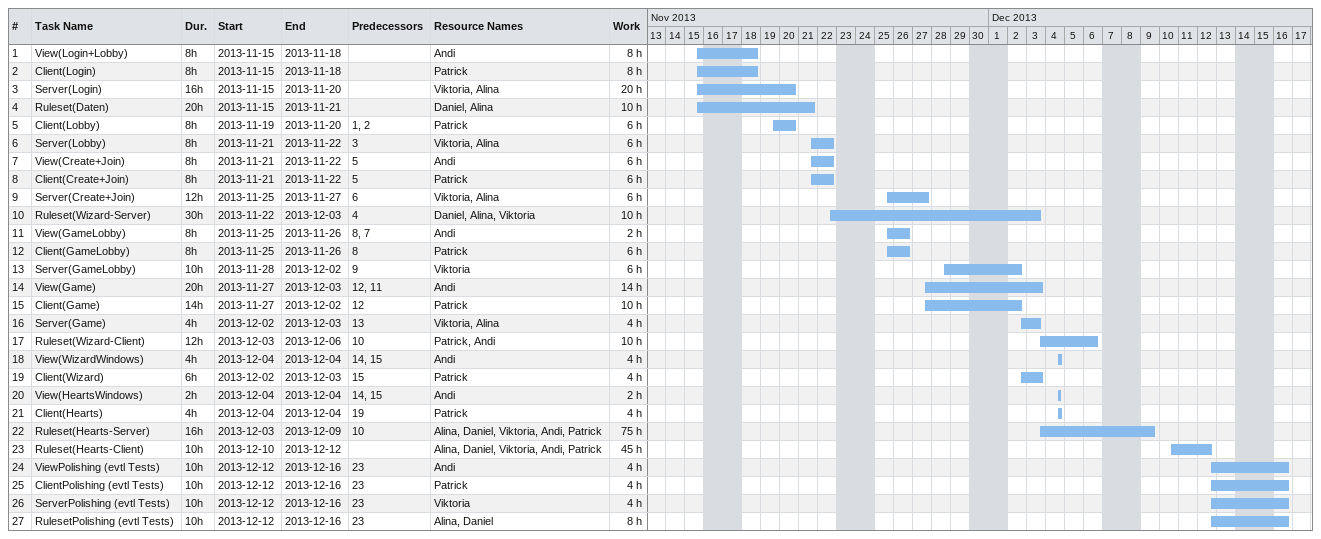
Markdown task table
| ID | Task | Duration | Start | Finish | Predecessors | Resources | Work (h) |
|---|---|---|---|---|---|---|---|
| 1 | View(Login+Lobby) | 8h | 2013-11-15 | 2013-11-18 |  | Andi | 8 |
| 2 | Client(Login) | 8h | 2013-11-15 | 2013-11-18 |  | Patrick | 8 |
| 3 | Server(Login) | 16h | 2013-11-15 | 2013-11-20 |  | Viktoria, Alina | 20 |
| 4 | Ruleset(Daten) | 20h | 2013-11-15 | 2013-11-21 |  | Daniel, Alina | 10 |
| 5 | Client(Lobby) | 8h | 2013-11-19 | 2013-11-20 | 1, 2 | Patrick | 6 |
| 6 | Server(Lobby) | 8h | 2013-11-21 | 2013-11-22 | 3 | Viktoria, Alina | 6 |
| 7 | View(Create+Join) | 8h | 2013-11-21 | 2013-11-22 | 5 | Andi | 6 |
| 8 | Client(Create+Join) | 8h | 2013-11-21 | 2013-11-22 | 5 | Patrick | 6 |
| 9 | Server(Create+Join) | 12h | 2013-11-25 | 2013-11-27 | 6 | Viktoria, Alina | 6 |
| 10 | Ruleset(Wizard-Server) | 30h | 2013-11-22 | 2013-12-03 | 4 | Daniel, Alina, Viktoria | 10 |
| 11 | View(GameLobby) | 8h | 2013-11-25 | 2013-11-26 | 8, 7 | Andi | 2 |
| 12 | Client(GameLobby) | 8h | 2013-11-25 | 2013-11-26 | 8 | Patrick | 6 |
| 13 | Server(GameLobby) | 10h | 2013-11-28 | 2013-12-02 | 9 | Viktoria | 6 |
| 14 | View(Game) | 20h | 2013-11-27 | 2013-12-03 | 12, 11 | Andi | 14 |
| 15 | Client(Game) | 14h | 2013-11-27 | 2013-12-02 | 12 | Patrick | 10 |
| 16 | Server(Game) | 4h | 2013-12-02 | 2013-12-03 | 13 | Viktoria, Alina | 4 |
| 17 | Ruleset(Wizard-Client) | 12h | 2013-12-03 | 2013-12-06 | 10 | Patrick, Andi | 10 |
| 18 | View(WizardWindows) | 4h | 2013-12-04 | 2013-12-04 | 14, 15 | Andi | 4 |
| 19 | Client(Wizard) | 6h | 2013-12-02 | 2013-12-03 | 15 | Patrick | 4 |
| 20 | View(HeartsWindows) | 2h | 2013-12-04 | 2013-12-04 | 14, 15 | Andi | 2 |
| 21 | Client(Hearts) | 4h | 2013-12-04 | 2013-12-04 | 19 | Patrick | 4 |
| 22 | Ruleset(Hearts-Server) | 16h | 2013-12-03 | 2013-12-09 | 10 | Alina, Daniel, Viktoria, Andi, Patrick | 75 |
| 23 | Ruleset(Hearts-Client) | 10h | 2013-12-10 | 2013-12-12 |  | Alina, Daniel, Viktoria, Andi, Patrick | 45 |
| 24 | ViewPolishing (evtl Tests) | 10h | 2013-12-12 | 2013-12-16 | 23 | Andi | 4 |
| 25 | ClientPolishing (evtl Tests) | 10h | 2013-12-12 | 2013-12-16 | 23 | Patrick | 4 |
| 26 | ServerPolishing (evtl Tests) | 10h | 2013-12-12 | 2013-12-16 | 23 | Viktoria | 4 |
| 27 | RulesetPolishing (evtl Tests) | 10h | 2013-12-12 | 2013-12-16 | 23 | Alina, Daniel | 8 |
